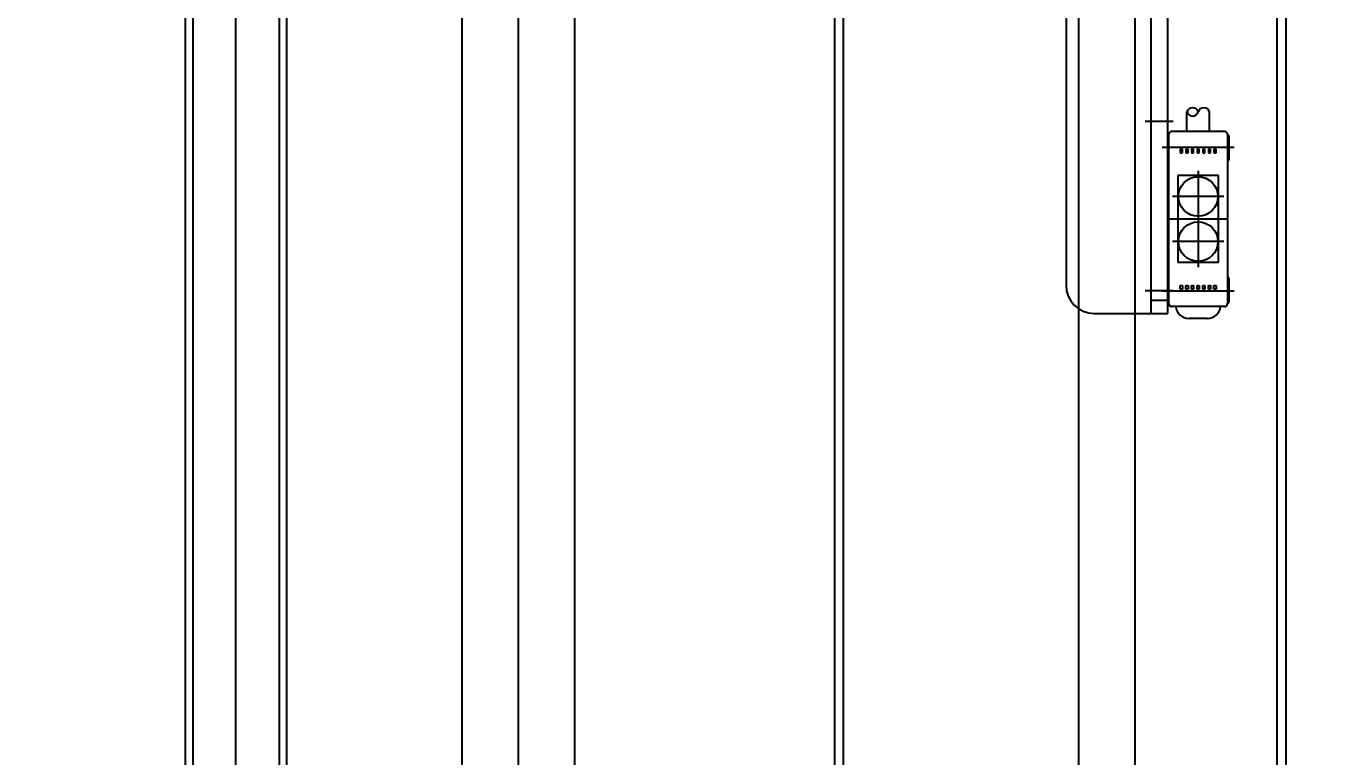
# Model space of a CAD drawing. Header units: inches. Extents: x 0 to 77285, y -118 to 40065.
# Drawn here: x 15428.5 to 15660.8, y 25856 to 25985.4 of the extents above; entities that cross this region are included whole.
import ezdxf

# ---------------------------------------------------------------- set-up
doc = ezdxf.new("R2010")
doc.units = ezdxf.units.IN
doc.header["$LTSCALE"] = 5
doc.header["$MEASUREMENT"] = 0
doc.layers.add('A', color=8, linetype='Continuous')
doc.styles.add('SCI', font='')
doc.styles.get('SCI').set_extended_font_data('Gulim')
doc.dimstyles.new('SCH', dxfattribs={"dimtxt": 2.5, "dimasz": 2, "dimexe": 1.25, "dimexo": 0.625, "dimtad": 1, "dimdec": 8, "dimtxsty": 'SCI', "dimcen": 2.5, "dimclrd": 4, "dimclre": 4, "dimclrt": 7, "dimadec": 8, "dimazin": 2, "dimtfac": 1, "dimtdec": 8, "dimtmove": 0, "dimatfit": 3, "dimfxl": 1, "dimarcsym": 0})

# ---------------------------------------------------------------- blocks, each defined once
blk = doc.blocks.new('A$Cc399747e')
at = {"ltscale": 5}
for p, q in [((1631.79, 1381), (1631.79, 71)), ((1633.39, 1381), (1633.39, 71)), ((1711.79, 71), (1711.79, 1381)), ((1658.59, 71), (1658.59, 1111)), ((1710.19, 1101), (1710.19, 71)), ((1668.59, 71), (1668.59, 1096))]:
    blk.add_line(p, q, dxfattribs=at)
at = {"ltscale": 3}
blk.add_line((1817.79, 903.5), (1817.79, 95.5), dxfattribs=at)
for p, q in [((1767.79, 137), (1767.79, 875)), ((1757.79, 871.5), (1757.79, 140.5)), ((1777.79, 140.5), (1777.79, 871.5)), ((1810.15, 147.5), (1810.15, 869.5)), ((1825.44, 147.5), (1825.44, 869.5)), ((1808.79, 868.15), (1808.79, 148.85)), ((1826.79, 148.85), (1826.79, 868.15)), ((1645.79, 342.9), (1648.99, 342.9)), ((1641.99, 335.8), (1641.99, 340)), ((1642.19, 310.3), (1642.19, 340.3)), ((1642.19, 340.2), (1642.19, 340.2)), ((1642.69, 340.8), (1652.09, 340.8)), ((1652.59, 340.3), (1652.59, 310.3)), ((1652.59, 340.2), (1652.59, 340.2)), ((1652.79, 335.8), (1652.79, 340)), ((1653.79, 338), (1640.99, 338)), ((1644.19, 337.05), (1644.19, 337.7)), ((1644.19, 337.7), (1644.59, 337.7)), ((1644.59, 337.05), (1644.19, 337.05)), ((1644.59, 337.7), (1644.59, 337.05)), ((1645.19, 337.05), (1645.19, 337.7)), ((1645.19, 337.7), (1645.59, 337.7)), ((1645.59, 337.05), (1645.19, 337.05)), ((1645.59, 337.7), (1645.59, 337.05)), ((1646.19, 337.05), (1646.19, 337.7)), ((1646.19, 337.7), (1646.59, 337.7)), ((1646.59, 337.05), (1646.19, 337.05)), ((1646.59, 337.7), (1646.59, 337.05)), ((1647.19, 337.05), (1647.19, 337.7)), ((1647.19, 337.7), (1647.59, 337.7)), ((1647.59, 337.05), (1647.19, 337.05)), ((1647.59, 337.7), (1647.59, 337.05)), ((1648.19, 337.05), (1648.19, 337.7)), ((1648.19, 337.7), (1648.59, 337.7)), ((1648.59, 337.05), (1648.19, 337.05)), ((1648.59, 337.7), (1648.59, 337.05)), ((1649.19, 337.05), (1649.19, 337.7)), ((1649.19, 337.7), (1649.59, 337.7)), ((1649.59, 337.05), (1649.19, 337.05)), ((1649.59, 337.7), (1649.59, 337.05)), ((1650.19, 337.05), (1650.19, 337.7)), ((1650.19, 337.7), (1650.59, 337.7)), ((1650.59, 337.05), (1650.19, 337.05)), ((1650.59, 337.7), (1650.59, 337.05)), ((1643.79, 333), (1650.99, 333)), ((1643.79, 333), (1643.79, 317.6)), ((1647.39, 324.75), (1647.39, 333.85)), ((1650.99, 317.6), (1650.99, 333)), ((1642.84, 329.3), (1651.94, 329.3)), ((1642.19, 325.3), (1652.59, 325.3)), ((1647.39, 316.75), (1647.39, 325.85)), ((1642.84, 321.3), (1651.94, 321.3)), ((1643.79, 317.6), (1650.99, 317.6)), ((1641.99, 310.6), (1641.99, 314.8)), ((1642.19, 315), (1642.19, 315)), ((1652.59, 315), (1652.59, 315)), ((1652.79, 310.6), (1652.79, 314.8)), ((1640.99, 312.6), (1653.79, 312.6)), ((1644.19, 313.55), (1644.19, 312.9)), ((1644.59, 313.55), (1644.19, 313.55)), ((1644.19, 312.9), (1644.59, 312.9)), ((1644.59, 312.9), (1644.59, 313.55)), ((1645.19, 313.55), (1645.19, 312.9)), ((1645.59, 313.55), (1645.19, 313.55)), ((1645.19, 312.9), (1645.59, 312.9)), ((1645.59, 312.9), (1645.59, 313.55)), ((1646.19, 313.55), (1646.19, 312.9)), ((1646.59, 313.55), (1646.19, 313.55)), ((1646.19, 312.9), (1646.59, 312.9)), ((1646.59, 312.9), (1646.59, 313.55)), ((1647.19, 313.55), (1647.19, 312.9)), ((1647.59, 313.55), (1647.19, 313.55)), ((1647.19, 312.9), (1647.59, 312.9)), ((1647.59, 312.9), (1647.59, 313.55)), ((1648.19, 313.55), (1648.19, 312.9)), ((1648.59, 313.55), (1648.19, 313.55)), ((1648.19, 312.9), (1648.59, 312.9)), ((1648.59, 312.9), (1648.59, 313.55)), ((1649.19, 313.55), (1649.19, 312.9)), ((1649.59, 313.55), (1649.19, 313.55)), ((1649.19, 312.9), (1649.59, 312.9)), ((1649.59, 312.9), (1649.59, 313.55)), ((1650.19, 313.55), (1650.19, 312.9)), ((1650.59, 313.55), (1650.19, 313.55)), ((1650.19, 312.9), (1650.59, 312.9)), ((1650.59, 312.9), (1650.59, 313.55)), ((1642.19, 310.4), (1642.19, 310.4)), ((1642.69, 309.8), (1652.09, 309.8)), ((1645.39, 309.8), (1645.39, 306.32)), ((1649.39, 309.8), (1649.39, 306.32)), ((1652.59, 310.4), (1652.59, 310.4))]:
    blk.add_line(p, q)
at = {"ltscale": 1.5}
for p, q in [((1652.79, 342), (1652.79, 202)), ((1665.79, 342), (1652.79, 342)), ((1655.79, 205), (1655.79, 342)), ((1652.79, 339.75), (1655.79, 339.75)), ((1651.79, 338), (1656.79, 338)), ((1670.79, 202), (1670.79, 337)), ((1651.79, 308), (1656.79, 308))]:
    blk.add_line(p, q, dxfattribs=at)
for centre in [(1647.39, 329.3), (1647.39, 321.3)]:
    blk.add_circle(centre, 3.5)
for centre, radius, start, end in [((1645.79, 340.5), 2.4, 90, 172.8192), ((1648.99, 340.5), 2.4, 7.1808, 90), ((1642.19, 340), 0.2, 90, 180), ((1642.69, 340.3), 0.5, 90, 180), ((1652.09, 340.3), 0.5, 0, 90), ((1652.59, 340), 0.2, 0, 90), ((1642.19, 335.8), 0.2, 180, 270), ((1652.59, 335.8), 0.2, 270, 0), ((1642.19, 314.8), 0.2, 90, 180), ((1652.59, 314.8), 0.2, 0, 90), ((1642.19, 310.6), 0.2, 180, 270), ((1642.69, 310.3), 0.5, 180, 270), ((1652.09, 310.3), 0.5, 270, 0), ((1652.59, 310.6), 0.2, 270, 0), ((1648.39, 306.01), 1.05, 17.2585, 162.7415), ((1646.39, 306.63), 1.05, 197.2585, 342.7415), ((1648.39, 306.63), 1.05, 197.2585, 342.7415)]:
    blk.add_arc(centre, radius, start, end)
blk.add_arc((1665.79, 337), 5, 0, 90, dxfattribs=at)
blk = doc.blocks.new('*D366')
at = {"color": 4, "lineweight": -2, "transparency": 16777216}
for p, q in [((12554.65, 23925.55), (12554.65, 28076.14)), ((17979.65, 23925.05), (17979.65, 28076.14)), ((12714.65, 27976.14), (17819.65, 27976.14))]:
    blk.add_line(p, q, dxfattribs=at)
at = {"color": 4, "transparency": 16777216}
for points in [[(12714.65, 28002.81), (12714.65, 27949.48), (12554.65, 27976.14)], [(17819.65, 28002.81), (17819.65, 27949.48), (17979.65, 27976.14)]]:
    blk.add_solid(points, dxfattribs=at)
at = {"layer": 'Defpoints', "color": 0, "transparency": 16777216}
for p in [(17979.65, 27976.14), (12554.65, 23875.55), (17979.65, 23875.05)]:
    blk.add_point(p, dxfattribs=at)
at = {"color": 7, "transparency": 16777216, "insert": (15267.15, 28128.81), "char_height": 200, "attachment_point": 5, "style": 'SCI'}
blk.add_mtext('5425', dxfattribs=at)
blk = doc.blocks.new('*D367')
at = {"color": 4, "lineweight": -2, "transparency": 16777216}
for p, q in [((12554.65, 23925.55), (12554.65, 29140.68)), ((21064.65, 23433.05), (21064.65, 29140.68)), ((12714.65, 29040.68), (20904.65, 29040.68))]:
    blk.add_line(p, q, dxfattribs=at)
at = {"color": 4, "transparency": 16777216}
for points in [[(12714.65, 29067.34), (12714.65, 29014.01), (12554.65, 29040.68)], [(20904.65, 29067.34), (20904.65, 29014.01), (21064.65, 29040.68)]]:
    blk.add_solid(points, dxfattribs=at)
at = {"layer": 'Defpoints', "color": 0, "transparency": 16777216}
for p in [(21064.65, 29040.68), (12554.65, 23875.55), (21064.65, 23383.05)]:
    blk.add_point(p, dxfattribs=at)
at = {"color": 7, "transparency": 16777216, "insert": (16809.65, 29193.47), "char_height": 200, "attachment_point": 5, "style": 'SCI'}
blk.add_mtext('8510', dxfattribs=at)
blk = doc.blocks.new('*D374')
at = {"color": 4, "lineweight": -2, "transparency": 16777216}
for p, q in [((12554.65, 23925.55), (12554.65, 30215.88)), ((37924.65, 23433.05), (37924.65, 30215.88)), ((12714.65, 30115.88), (37764.65, 30115.88))]:
    blk.add_line(p, q, dxfattribs=at)
at = {"color": 4, "transparency": 16777216}
for points in [[(12714.65, 30142.54), (12714.65, 30089.21), (12554.65, 30115.88)], [(37764.65, 30142.54), (37764.65, 30089.21), (37924.65, 30115.88)]]:
    blk.add_solid(points, dxfattribs=at)
at = {"layer": 'Defpoints', "color": 0, "transparency": 16777216}
for p in [(37924.65, 30115.88), (12554.65, 23875.55), (37924.65, 23383.05)]:
    blk.add_point(p, dxfattribs=at)
at = {"color": 7, "transparency": 16777216, "insert": (25239.65, 30268.54), "char_height": 200, "attachment_point": 5, "style": 'SCI'}
blk.add_mtext('25370', dxfattribs=at)

msp = doc.modelspace()

# ---------------------------------------------------------------- block references
at = {"layer": 'A', "rotation": 180}
msp.add_blockref('A$Cc399747e', (17283.44187244, 26276.55060516), dxfattribs=at)

# ---------------------------------------------------------------- dimensions: what is measured, and where the dimension line sits
for base, p2, picture, middle in [((37924.649780898, 30115.8761734788), (37924.649780898, 23383.0504762948), '*D374', (25239.649780898, 30268.5392893244)), ((21064.649780898, 29040.6754827387), (21064.649780898, 23383.0504762948), '*D367', (16809.649780898, 29193.4717543765)), ((17979.649780898, 27976.1433020648), (17979.649780898, 23875.0504762948), '*D366', (15267.149780898, 28128.8064179103))]:
    dim = msp.add_linear_dim(base=base, p1=(12554.649780898, 23875.5504762968), p2=p2, dimstyle='SCH', override={"dimscale": 80})
    dim.commit()
    dim.dimension.update_dxf_attribs({"geometry": picture, "text_midpoint": middle})

doc.saveas('drawing.dxf')
